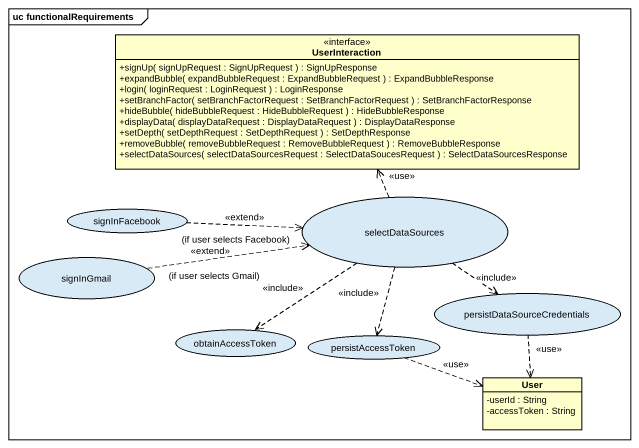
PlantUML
@startuml
mainframe uc functionalRequirements
allowmixing
hide circle
hide empty members
skinparam classAttributeIconSize 0
interface UserInteraction {
  +signUp( signUpRequest : SignUpRequest ) : SignUpResponse
  +expandBubble( expandBubbleRequest : ExpandBubbleRequest ) : ExpandBubbleResponse
  +login( loginRequest : LoginRequest ) : LoginResponse
  +setBranchFactor( setBranchFactorRequest : SetBranchFactorRequest ) : SetBranchFactorResponse
  +hideBubble( hideBubbleRequest : HideBubbleRequest ) : HideBubbleResponse
  +displayData( displayDataRequest : DisplayDataRequest ) : DisplayDataResponse
  +setDepth( setDepthRequest : SetDepthRequest ) : SetDepthResponse
  +removeBubble( removeBubbleRequest : RemoveBubbleRequest ) : RemoveBubbleResponse
  +selectDataSources( selectDataSourcesRequest : SelectDataSoucesRequest ) : SelectDataSourcesResponse
}
usecase signInFacebook
usecase selectDataSources
usecase signInGmail
usecase persistDataSourceCredentials
usecase obtainAccessToken
usecase persistAccessToken
class User {
  -userId : String
  -accessToken : String
}
signInFacebook .right.> selectDataSources : <<extend>>\n(if user selects Facebook)
selectDataSources .up.> UserInteraction : <<use>>
selectDataSources ..> persistDataSourceCredentials : <<include>>
selectDataSources ..> obtainAccessToken : <<include>>
selectDataSources ..> persistAccessToken : <<include>>
signInGmail .right.> selectDataSources : <<extend>>\n(if user selects Gmail)
persistDataSourceCredentials ..> User : <<use>>
persistAccessToken .right.> User : <<use>>
@enduml
